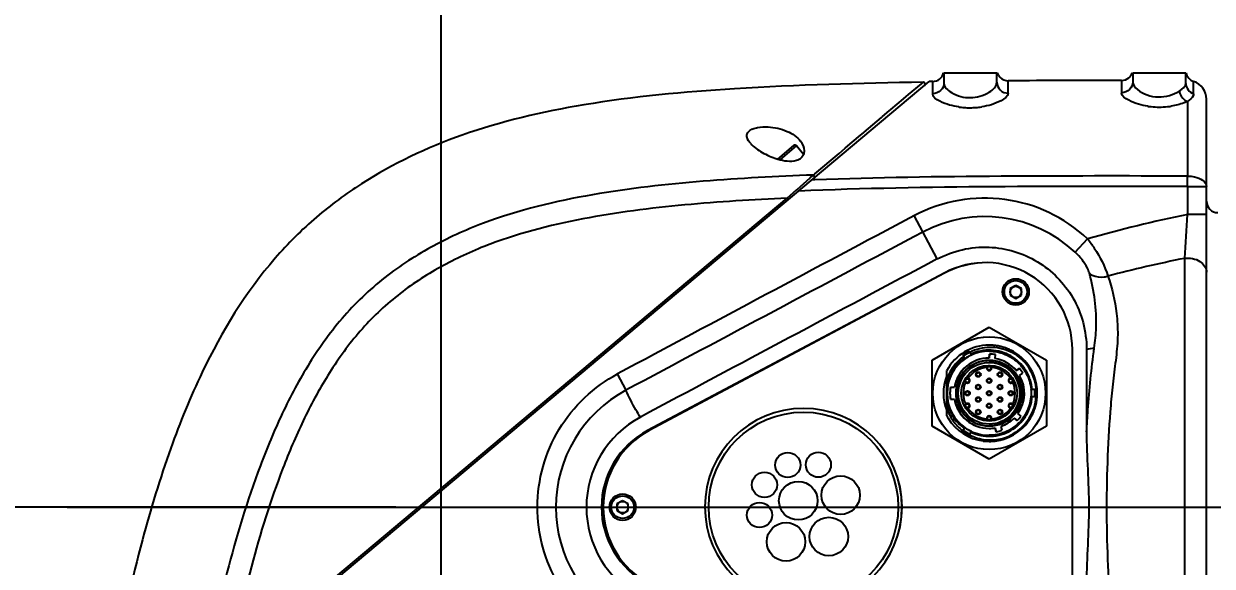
# Model space of a CAD drawing. Header units: millimetres. Extents: x 7426 to 8737, y 124 to 421.
# Drawn here: x 8496.61 to 8507.09, y 370.99 to 375.78 of the extents above; entities that cross this region are included whole.
import ezdxf

# ---------------------------------------------------------------- set-up
doc = ezdxf.new("R2010")
doc.units = ezdxf.units.MM
doc.linetypes.add('CENTER', pattern=[0.6, 0.375, -0.075, 0.075, -0.075])
for name, color, linetype in [('中心线', 7, 'Continuous'), ('外形图', 7, 'Continuous'), ('尺寸标注', 7, 'Continuous')]:
    doc.layers.add(name, color=color, linetype=linetype)
doc.styles.add('微软雅黑', font='msyh.ttc')
doc.dimstyles.new('尺寸标注_1_30比例', dxfattribs={"dimtxt": 2.1, "dimasz": 1.7, "dimexe": 0.5, "dimexo": 0.4, "dimgap": 0.5, "dimtad": 1, "dimdec": 1, "dimlfac": 30, "dimdsep": 46, "dimtxsty": '微软雅黑', "dimcen": 0.09, "dimadec": 0, "dimazin": 0, "dimtp": 0.01, "dimtm": 0.01, "dimtfac": 1, "dimtdec": 1, "dimtofl": 0, "dimtmove": 0, "dimatfit": 3, "dimfxl": 1, "dimtolj": 1, "dimarcsym": 0})

# ---------------------------------------------------------------- blocks, each defined once
blk = doc.blocks.new('*D1301')
at = {"layer": 'Defpoints', "color": 0}
for p in [(8435.756, 371.512), (8500.291, 371.512), (8500.291, 366.846)]:
    blk.add_point(p, dxfattribs=at)
at = {"layer": '尺寸标注', "color": 0, "linetype": 'Continuous', "lineweight": -2}
for p, q in [((8499.891, 371.512), (8435.256, 371.512)), ((8435.756, 368.546), (8435.756, 369.812)), ((8499.891, 366.846), (8435.256, 366.846))]:
    blk.add_line(p, q, dxfattribs=at)
at = {"layer": '尺寸标注', "color": 0}
for points in [[(8436.039, 369.812), (8435.473, 369.812), (8435.756, 371.512)], [(8435.473, 368.546), (8436.039, 368.546), (8435.756, 366.846)]]:
    blk.add_solid(points, dxfattribs=at)
at = {"layer": '尺寸标注', "color": 0, "insert": (8433.075, 369.389), "char_height": 2.1, "attachment_point": 2, "rotation": 90, "style": '微软雅黑'}
blk.add_mtext('\\A1;\\A1;140', dxfattribs=at)
blk = doc.blocks.new('*D1307')
at = {"layer": 'Defpoints', "color": 0}
for p in [(8500.291, 392.612), (8561.041, 322.179), (8566.994, 322.179)]:
    blk.add_point(p, dxfattribs=at)
at = {"layer": '尺寸标注', "color": 0, "lineweight": -2}
for p, q in [((8500.691, 392.612), (8567.494, 392.612)), ((8566.994, 390.912), (8566.994, 323.879)), ((8561.441, 322.179), (8567.494, 322.179))]:
    blk.add_line(p, q, dxfattribs=at)
at = {"layer": '尺寸标注', "color": 0}
for points in [[(8567.278, 390.912), (8566.711, 390.912), (8566.994, 392.612)], [(8566.711, 323.879), (8567.278, 323.879), (8566.994, 322.179)]]:
    blk.add_solid(points, dxfattribs=at)
at = {"layer": '尺寸标注', "color": 0, "insert": (8565.404, 357.396), "char_height": 2.1, "attachment_point": 5, "rotation": 90, "style": '微软雅黑'}
blk.add_mtext('\\A1;\\A1;2113', dxfattribs=at)
blk = doc.blocks.new('*D1310')
at = {"layer": 'Defpoints', "color": 0}
for p in [(8525.624, 379.686), (8525.624, 374.991), (8500.291, 366.846)]:
    blk.add_point(p, dxfattribs=at)
at = {"layer": '尺寸标注', "color": 0, "lineweight": -2}
for p, q in [((8500.291, 367.246), (8500.291, 380.186)), ((8525.624, 375.391), (8525.624, 380.186)), ((8501.991, 379.686), (8523.924, 379.686))]:
    blk.add_line(p, q, dxfattribs=at)
at = {"layer": '尺寸标注', "color": 0}
for points in [[(8501.991, 379.97), (8501.991, 379.403), (8500.291, 379.686)], [(8523.924, 379.403), (8523.924, 379.97), (8525.624, 379.686)]]:
    blk.add_solid(points, dxfattribs=at)
at = {"layer": '尺寸标注', "color": 0, "insert": (8512.958, 381.271), "char_height": 2.1, "attachment_point": 5, "style": '微软雅黑'}
blk.add_mtext('\\A1;\\A1;760', dxfattribs=at)

msp = doc.modelspace()

# ---------------------------------------------------------------- linework, layer by layer
at = {"layer": '中心线', "linetype": 'CENTER', "ltscale": 50}
msp.add_line((8496.9908, 371.5139), (8529.691, 371.5139), dxfattribs=at)
at = {"layer": '外形图', "color": 0, "linetype": 'Continuous'}
for p, q in [((8497.2102, 369.0724), (8504.5951, 375.269)), ((8504.5261, 375.2497), (8504.5412, 375.2624)), ((8504.6257, 375.2694), (8504.5951, 375.269)), ((8504.6256, 375.1604), (8504.6257, 375.2694)), ((8504.7243, 375.3456), (8504.7243, 375.256)), ((8504.7243, 375.3456), (8505.1956, 375.3456)), ((8505.191, 375.2623), (8505.191, 375.3456)), ((8505.2916, 375.1666), (8505.2916, 375.2756)), ((8506.2911, 375.2787), (8506.2911, 375.1697)), ((8506.391, 375.3456), (8506.391, 375.2653)), ((8506.391, 375.3456), (8506.8577, 375.3456)), ((8506.8577, 375.2516), (8506.8577, 375.3456)), ((8506.9264, 375.1608), (8506.9264, 375.2705)), ((8504.4121, 375.1534), (8504.5261, 375.2497)), ((8504.2576, 375.0227), (8504.3667, 375.115)), ((8504.3667, 375.115), (8504.3914, 375.1359)), ((8504.3914, 375.1359), (8504.4121, 375.1534)), ((8506.8743, 375.0934), (8506.8743, 374.4351)), ((8507.041, 368.5292), (8507.041, 375.1122)), ((8504.0208, 374.8222), (8504.1739, 374.9519)), ((8504.1739, 374.9519), (8504.1823, 374.959)), ((8504.1823, 374.959), (8504.184, 374.9604)), ((8504.184, 374.9604), (8504.2415, 375.0091)), ((8504.2415, 375.0091), (8504.2576, 375.0227)), ((8503.8782, 374.7014), (8503.9708, 374.7798)), ((8503.9708, 374.7798), (8504.0048, 374.8087)), ((8504.0048, 374.8087), (8504.0148, 374.8171)), ((8504.0148, 374.8171), (8504.0208, 374.8222)), ((8503.2597, 374.5848), (8503.401, 374.7034)), ((8503.2792, 374.5793), (8503.4245, 374.7013)), ((8503.4873, 374.6265), (8503.4245, 374.7013)), ((8503.5873, 374.4552), (8503.7995, 374.6348)), ((8503.7995, 374.6348), (8503.8523, 374.6795)), ((8503.8523, 374.6795), (8503.8782, 374.7014)), ((8503.5446, 374.418), (8503.5687, 374.4393)), ((8503.5687, 374.4393), (8503.5735, 374.4435)), ((8503.5734, 374.4435), (8503.5873, 374.4552)), ((8506.8743, 374.3423), (8506.8743, 374.4351)), ((8503.4308, 374.3176), (8503.5446, 374.418)), ((8503.585, 374.4011), (8503.5597, 374.4002)), ((8506.8743, 374.3423), (8506.8743, 374.0952)), ((8506.8743, 374.3423), (8507.041, 374.3423)), ((8498.4092, 370.1002), (8503.343, 374.2402)), ((8503.343, 374.2402), (8503.4281, 374.3152)), ((8503.343, 374.2402), (8503.3537, 374.2274)), ((8503.4281, 374.3152), (8503.4308, 374.3176)), ((8504.6662, 373.7034), (8504.4633, 374.0853)), ((8507.041, 374.0952), (8506.8743, 374.0952)), ((8505.8818, 373.7629), (8505.992, 373.8805)), ((8506.8486, 369.3158), (8506.8486, 373.7087)), ((8504.7313, 373.5811), (8502.1114, 372.1893)), ((8504.7302, 373.5776), (8502.126, 372.1887)), ((8505.3577, 373.47), (8505.3077, 373.4411)), ((8505.3077, 373.4411), (8505.3077, 373.3834)), ((8505.3077, 373.3834), (8505.3577, 373.3545)), ((8505.4077, 373.4411), (8505.3577, 373.47)), ((8505.3577, 373.3545), (8505.4077, 373.3834)), ((8505.4077, 373.3834), (8505.4077, 373.4411)), ((8504.6195, 372.8094), (8505.1239, 373.1006)), ((8505.1239, 373.1006), (8505.6284, 372.8094)), ((8504.8945, 372.8484), (8504.9232, 372.8649)), ((8504.8983, 372.8604), (8504.8979, 372.8601)), ((8504.9401, 372.8845), (8504.8983, 372.8604)), ((8504.9232, 372.8649), (8504.9519, 372.8815)), ((8504.9396, 372.8842), (8504.9401, 372.8845)), ((8504.9519, 372.8815), (8504.9663, 372.8565)), ((8504.9593, 372.8524), (8504.9663, 372.8565)), ((8504.9603, 372.853), (8504.9607, 372.8522)), ((8505.1267, 372.8638), (8505.1236, 372.829)), ((8505.1243, 372.9428), (8505.1238, 372.9428)), ((8505.1239, 372.829), (8505.127, 372.8638)), ((8505.1769, 372.8243), (8505.18, 372.8591)), ((8505.8577, 370.1204), (8505.8577, 372.904)), ((8505.9826, 372.9085), (8505.9826, 372.1778)), ((8504.6195, 372.2269), (8504.6195, 372.8094)), ((8504.8945, 372.8484), (8504.909, 372.8234)), ((8504.909, 372.8234), (8504.9376, 372.8399)), ((8504.915, 372.8269), (8504.9155, 372.826)), ((8505.1239, 372.829), (8505.1233, 372.829)), ((8505.1238, 372.7557), (8505.1234, 372.7557)), ((8505.6285, 372.8094), (8505.6284, 372.8094)), ((8505.6284, 372.8094), (8505.6284, 372.2269)), ((8501.9226, 372.5457), (8501.8461, 372.6887)), ((8504.7486, 372.6676), (8504.7484, 372.6672)), ((8504.7493, 372.6691), (8504.7493, 372.7183)), ((8504.7493, 372.6665), (8504.7493, 372.6691)), ((8504.7493, 372.6371), (8504.7493, 372.6665)), ((8504.9327, 372.6453), (8504.9323, 372.6453)), ((8504.9326, 372.6498), (8504.9363, 372.6495)), ((8505.0278, 372.7005), (8505.0275, 372.7005)), ((8505.0275, 372.6671), (8505.0278, 372.6671)), ((8505.1234, 372.7223), (8505.1238, 372.7223)), ((8505.1238, 372.6453), (8505.1234, 372.6453)), ((8505.2197, 372.7005), (8505.2194, 372.7005)), ((8505.2194, 372.6671), (8505.2197, 372.6671)), ((8505.3148, 372.6498), (8505.3111, 372.6495)), ((8505.3148, 372.6453), (8505.3145, 372.6453)), ((8505.3902, 372.7377), (8505.3616, 372.7177)), ((8505.3619, 372.7177), (8505.3616, 372.7177)), ((8505.3619, 372.7177), (8505.3903, 372.7376)), ((8505.3923, 372.6739), (8505.4209, 372.6939)), ((8504.7493, 372.6371), (8504.7494, 372.6375)), ((8504.7493, 372.5827), (8504.7493, 372.6371)), ((8504.7493, 372.5182), (8504.7493, 372.5827)), ((8504.7494, 372.6375), (8504.7495, 372.6379)), ((8504.7818, 372.5717), (8504.8174, 372.5717)), ((8504.9323, 372.6119), (8504.9327, 372.6119)), ((8505.0278, 372.5901), (8505.0275, 372.5901)), ((8505.0275, 372.5567), (8505.0278, 372.5567)), ((8505.1234, 372.6119), (8505.1238, 372.6119)), ((8505.2197, 372.5901), (8505.2194, 372.5901)), ((8505.2194, 372.5567), (8505.2197, 372.5567)), ((8505.3145, 372.6119), (8505.3148, 372.6119)), ((8505.4949, 372.5443), (8505.494, 372.5443)), ((8505.5238, 372.5513), (8505.4949, 372.5513)), ((8505.4949, 372.5513), (8505.4949, 372.5445)), ((8505.4949, 372.5445), (8505.4949, 372.5433)), ((8505.4949, 372.5433), (8505.4949, 372.5192)), ((8505.5238, 372.5513), (8505.5237, 372.5184)), ((8505.5323, 372.5182), (8505.5323, 372.5428)), ((8504.7493, 372.5142), (8504.7493, 372.5182)), ((8504.7493, 372.4536), (8504.7493, 372.5142)), ((8504.7493, 372.3887), (8504.7493, 372.4536)), ((8504.7818, 372.4647), (8504.8174, 372.4647)), ((8504.8512, 372.5352), (8504.8364, 372.5352)), ((8504.8364, 372.5012), (8504.8512, 372.5012)), ((8504.8512, 372.5182), (8504.8512, 372.5352)), ((8504.8512, 372.5012), (8504.8512, 372.5182)), ((8504.9327, 372.5349), (8504.9323, 372.5349)), ((8504.9323, 372.5015), (8504.9327, 372.5015)), ((8505.0278, 372.4797), (8505.0275, 372.4797)), ((8505.0275, 372.4463), (8505.0278, 372.4463)), ((8505.1238, 372.5349), (8505.1234, 372.5349)), ((8505.1234, 372.5015), (8505.1238, 372.5015)), ((8505.2197, 372.4797), (8505.2194, 372.4797)), ((8505.2194, 372.4463), (8505.2197, 372.4463)), ((8505.3148, 372.5349), (8505.3145, 372.5349)), ((8505.3145, 372.5015), (8505.3148, 372.5015)), ((8505.4949, 372.4921), (8505.494, 372.4921)), ((8505.4949, 372.5171), (8505.4949, 372.4932)), ((8505.4949, 372.4932), (8505.4949, 372.4919)), ((8505.4949, 372.4919), (8505.4949, 372.4851)), ((8505.5238, 372.4851), (8505.4949, 372.4851)), ((8505.5237, 372.5184), (8505.5237, 372.5182)), ((8505.5237, 372.5182), (8505.5238, 372.4851)), ((8505.5322, 372.5182), (8505.5322, 372.5184)), ((8505.5322, 372.5182), (8505.5323, 372.4935)), ((8504.7493, 372.37), (8504.7493, 372.3887)), ((8504.7493, 372.3673), (8504.7493, 372.37)), ((8504.7493, 372.3352), (8504.7493, 372.3673)), ((8504.7493, 372.3181), (8504.7493, 372.3352)), ((8504.9327, 372.4245), (8504.9323, 372.4245)), ((8504.9323, 372.3911), (8504.9327, 372.3911)), ((8504.9326, 372.3866), (8504.9363, 372.3869)), ((8505.0278, 372.3693), (8505.0275, 372.3693)), ((8505.0275, 372.3359), (8505.0278, 372.3359)), ((8505.1238, 372.4245), (8505.1234, 372.4245)), ((8505.1234, 372.3911), (8505.1238, 372.3911)), ((8505.2197, 372.3693), (8505.2194, 372.3693)), ((8505.2194, 372.3359), (8505.2197, 372.3359)), ((8505.3148, 372.3866), (8505.3111, 372.3869)), ((8505.3148, 372.4245), (8505.3145, 372.4245)), ((8505.3145, 372.3911), (8505.3148, 372.3911)), ((8505.4044, 372.3172), (8505.3777, 372.3396)), ((8505.1239, 371.9357), (8504.6195, 372.2269)), ((8504.9453, 372.2636), (8504.9456, 372.2634)), ((8505.1238, 372.3141), (8505.1234, 372.3141)), ((8505.1234, 372.2807), (8505.1238, 372.2807)), ((8505.6284, 372.2269), (8505.1239, 371.9357)), ((8505.2383, 372.1923), (8505.2293, 372.226)), ((8505.3433, 372.2986), (8505.37, 372.2762)), ((8505.3436, 372.2986), (8505.3433, 372.2986)), ((8505.3702, 372.2764), (8505.3436, 372.2986)), ((8505.6285, 372.2269), (8505.6284, 372.2269)), ((8504.8931, 372.1859), (8504.8936, 372.1856)), ((8504.8945, 372.188), (8504.909, 372.213)), ((8504.9232, 372.1714), (8504.8945, 372.188)), ((8504.8976, 372.1764), (8504.9403, 372.1518)), ((8504.916, 372.2089), (8504.909, 372.213)), ((8504.915, 372.2095), (8504.9155, 372.2103)), ((8504.9519, 372.1549), (8504.9232, 372.1714)), ((8504.9663, 372.1799), (8504.9376, 372.1964)), ((8504.9519, 372.1549), (8504.9663, 372.1799)), ((8504.9603, 372.1834), (8504.9607, 372.1842)), ((8505.1776, 372.2122), (8505.1866, 372.1784)), ((8505.1779, 372.2122), (8505.1776, 372.2122)), ((8505.1863, 372.1809), (8505.1779, 372.2122)), ((8505.1866, 372.18), (8505.1863, 372.1809)), ((8505.187, 372.1784), (8505.1866, 372.18)), ((8505.245, 372.1112), (8505.2425, 372.1194)), ((8505.0708, 372.0927), (8505.0708, 372.0969)), ((8505.177, 372.0927), (8505.0708, 372.0927)), ((8505.177, 372.0969), (8505.177, 372.0927)), ((8501.891, 371.57), (8501.841, 371.5411)), ((8501.841, 371.5411), (8501.841, 371.4834)), ((8501.941, 371.5411), (8501.891, 371.57)), ((8501.941, 371.4834), (8501.941, 371.5411)), ((8501.841, 371.4834), (8501.891, 371.4545)), ((8501.891, 371.4545), (8501.941, 371.4834))]:
    msp.add_line(p, q, dxfattribs=at)
for centre, radius in [((8505.3577, 373.4122), 0.1167), ((8505.3577, 373.4122), 0.1), ((8505.3577, 373.4122), 0.05), ((8505.1239, 372.5182), 0.4976), ((8505.1237, 372.5182), 0.2921), ((8505.1237, 372.5182), 0.2722), ((8505.1237, 372.5182), 0.2458), ((8505.1234, 372.739), 0.0167), ((8504.9323, 372.6286), 0.0167), ((8505.0277, 372.6838), 0.0212), ((8505.0275, 372.6838), 0.0167), ((8505.1237, 372.6286), 0.0212), ((8505.1234, 372.6286), 0.0167), ((8505.2196, 372.6838), 0.0212), ((8505.2194, 372.6838), 0.0167), ((8505.3145, 372.6286), 0.0167), ((8504.9326, 372.5182), 0.0212), ((8505.0277, 372.5734), 0.0212), ((8505.0275, 372.5734), 0.0167), ((8505.1237, 372.5182), 0.0212), ((8505.2196, 372.5734), 0.0212), ((8505.2194, 372.5734), 0.0167), ((8505.3148, 372.5182), 0.0212), ((8504.9323, 372.5182), 0.0167), ((8505.0277, 372.463), 0.0212), ((8505.0275, 372.463), 0.0167), ((8505.1234, 372.5182), 0.0167), ((8505.2196, 372.463), 0.0212), ((8505.2194, 372.463), 0.0167), ((8505.3145, 372.5182), 0.0167), ((8503.4855, 371.5152), 0.8358), ((8504.9323, 372.4078), 0.0167), ((8505.0277, 372.3526), 0.0212), ((8505.0275, 372.3526), 0.0167), ((8505.1237, 372.4078), 0.0212), ((8505.1234, 372.4078), 0.0167), ((8505.2196, 372.3526), 0.0212), ((8505.2194, 372.3526), 0.0167), ((8505.3145, 372.4078), 0.0167), ((8505.1234, 372.2974), 0.0167), ((8503.3473, 371.8847), 0.1108), ((8503.6172, 371.8871), 0.1108), ((8503.1421, 371.7095), 0.1108), ((8503.4398, 371.5695), 0.17), ((8503.8139, 371.6187), 0.17), ((8501.891, 371.5122), 0.1167), ((8501.891, 371.5122), 0.1), ((8501.891, 371.5122), 0.05), ((8503.0976, 371.4433), 0.1108), ((8503.7091, 371.2533), 0.17), ((8503.3318, 371.207), 0.17)]:
    msp.add_circle(centre, radius, dxfattribs=at)
at = {"layer": '外形图', "color": 0}
msp.add_arc((8500.291, 338.8456), 53.7667, 295, 170, dxfattribs=at)
at = {"layer": '外形图', "color": 0, "linetype": 'Continuous'}
for centre, radius, start, end in [((8504.5415, 375.2458), 0.0167, 310.00151, 90.85102), ((8506.4407, 160.3771), 214.9016, 90.039895, 90.306365), ((8506.292, 375.3776), 0.0985, 310.10623, 322.70639), ((8506.8741, 375.1121), 0.1669, 0.05115, 71.73452), ((8504.9477, 375.6942), 0.6563, 262.02834, 262.75282), ((8504.9513, 375.7255), 0.6877, 262.77878, 267.01242), ((8504.952, 375.7335), 0.6957, 266.99323, 270.47503), ((8504.952, 375.7362), 0.6985, 270.46823, 274.51557), ((8504.9533, 375.723), 0.6852, 274.49397, 278.82534), ((8506.6203, 375.7037), 0.6601, 261.65346, 262.38346), ((8506.6212, 375.7104), 0.6668, 262.38537, 264.04804), ((8506.6243, 375.7393), 0.6958, 264.04003, 269.99637), ((8506.6242, 375.7284), 0.6849, 270.00552, 271.38285), ((8506.6243, 375.7347), 0.6912, 271.36441, 277.62699), ((8506.6285, 375.7013), 0.6576, 277.64914, 278.35372), ((8506.6291, 375.6968), 0.653, 278.35417, 278.7005), ((8503.4118, 374.6906), 0.0167, 40, 130), ((8503.411, 375.1111), 0.5482, 253.0642, 253.94725), ((8503.4168, 374.6559), 0.0769, 333.87291, 334.9278), ((8503.4168, 374.6558), 0.0768, 334.92902, 337.50844), ((8505.0846, 372.9142), 1.3256, 46.79929, 117.91772), ((8507.141, 374.2122), 0.1, 180, 270), ((8992.3706, -543.4258), 1039.1728, 118.0027872, 118.1663851), ((8505.086, 372.9113), 1.1656, 46.93433, 117.93845), ((8509.1413, 362.8584), 11.4632, 101.40596, 105.94595), ((8436.314, 378.6037), 70.7042, 356.030126, 356.344049), ((9156.5926, -852.399), 1388.9141, 117.9998584, 118.1223323), ((9086.5327, -720.7831), 1239.5441, 117.9966401, 118.1338363), ((8509.1957, 361.9767), 11.9644, 101.31333, 104.64416), ((8505.091, 372.9011), 0.7667, 95.22139, 118.07249), ((8505.091, 372.904), 0.7667, 0, 117.97947), ((8506.1058, 373.7692), 0.2263, 278.2807, 286.7293), ((8505.1238, 372.5182), 0.4246, 89.9999, 151.883), ((8504.9019, 372.8526), 0.00849, 119.99997, 209.99997), ((8504.9445, 372.8772), 0.00849, 29.99997, 119.99997), ((8505.1365, 372.5214), 0.4012, 91.19769, 117.10949), ((8505.123, 372.5186), 0.371, 115.94649, 116.73296), ((8505.1233, 372.5182), 0.3715, 90.00078, 115.9472), ((8505.1238, 372.5178), 0.4249, 84.39926, 89.93189), ((8505.1232, 372.5177), 0.3461, 80.56776, 89.43223), ((8505.1238, 372.518), 0.4247, 80.38894, 84.39499), ((8505.1238, 372.518), 0.4248, 75.94772, 80.38942), ((8505.1237, 372.5179), 0.4248, 71.29947, 75.94388), ((8505.1238, 372.5181), 0.4247, 67.50579, 71.29989), ((8505.1237, 372.5179), 0.4249, 62.34047, 67.502), ((8505.1238, 372.5182), 0.4246, 59.06433, 62.34063), ((8505.1236, 372.5179), 0.425, 53.48985, 59.06052), ((8505.1239, 372.5182), 0.4245, 50.62212, 53.48969), ((8505.1237, 372.5182), 0.3929, 139.49967, 162.26442), ((8505.1233, 372.5182), 0.3715, 124.02161, 235.97811), ((8505.1233, 372.5182), 0.3108, 90.0004, 170.08791), ((8505.1236, 372.5182), 0.3108, 124.93413, 170.08766), ((8505.1331, 372.5272), 0.3944, 126.72387, 141.38543), ((8505.1237, 372.5182), 0.2879, 269.99999, 178.52534), ((8505.1235, 372.5178), 0.372, 117.03883, 124.01773), ((8505.1237, 372.5182), 0.2289, 95.00903, 144.98496), ((8505.1229, 372.5188), 0.3708, 116.73303, 117.03449), ((8505.1237, 372.739), 0.0212, 89.9806, 160.28476), ((8505.1237, 372.7389), 0.0213, 19.87815, 89.9817), ((8505.1238, 372.5182), 0.2722, 270, 90), ((8505.1238, 372.739), 0.0167, 270.00107, 89.99893), ((8505.1237, 372.5182), 0.2289, 35.01561, 84.9917), ((8505.1235, 372.7389), 0.0214, 0.07343, 19.73431), ((8505.1233, 372.5182), 0.3108, 39.93799, 80.06196), ((8505.1238, 372.5182), 0.4161, 286.5852, 37.41483), ((8505.1235, 372.5178), 0.4251, 43.81536, 50.61737), ((8505.1241, 372.5184), 0.4242, 42.16809, 43.81349), ((8505.1238, 372.5182), 0.4246, 0.00223, 42.1675), ((8505.127, 372.5125), 0.417, 22.43911, 38.30488), ((8505.1239, 372.5182), 0.404, 158.34986, 201.97137), ((8505.1242, 372.5181), 0.4043, 157.96298, 158.29449), ((8504.9326, 372.6286), 0.0212, 180.04117, 80.14768), ((8504.9327, 372.6286), 0.0167, 270.00107, 89.99893), ((8505.0278, 372.6838), 0.0167, 270.00107, 89.99893), ((8505.1237, 372.739), 0.0212, 180.00361, 359.99602), ((8505.1238, 372.6286), 0.0167, 270.00107, 89.99893), ((8505.2197, 372.6838), 0.0167, 270.00107, 89.99893), ((8505.3147, 372.6285), 0.0212, 99.86502, 0.05511), ((8505.3148, 372.6286), 0.0167, 324.00174, 89.99801), ((8505.1233, 372.5182), 0.3108, 324.93752, 30.06255), ((8505.1228, 372.5179), 0.3461, 30.56774, 39.4322), ((8505.1254, 372.5119), 0.4187, 15.69208, 22.43852), ((8502.4729, 371.5122), 1.171, 118.1743, 241.8257), ((8505.1233, 372.5182), 0.3456, 171.09517, 188.90483), ((8505.1242, 372.5181), 0.3461, 171.10204, 179.99329), ((8505.1237, 372.5182), 0.2288, 154.97659, 205.02341), ((8505.0278, 372.5734), 0.0167, 270.00107, 89.99893), ((8505.2197, 372.5734), 0.0167, 270.00107, 89.99893), ((8505.3148, 372.6286), 0.0167, 269.99944, 321.49506), ((8505.3149, 372.6285), 0.0166, 321.47463, 323.99493), ((8505.1237, 372.5182), 0.2288, 334.97659, 25.02341), ((8505.123, 372.5181), 0.3722, 4.10043, 5.09877), ((8505.1253, 372.5118), 0.4189, 15.25934, 15.6918), ((8505.1242, 372.5182), 0.3461, 180.00671, 188.89796), ((8505.1233, 372.5182), 0.3108, 189.91209, 269.99957), ((8505.1236, 372.5182), 0.3108, 189.91238, 234.98654), ((8505.1229, 372.5182), 0.2871, 178.52072, 179.99955), ((8505.1241, 372.5182), 0.2882, 180.00558, 189.48877), ((8505.1237, 372.5182), 0.2879, 189.49437, 265.30978), ((8504.9327, 372.5182), 0.0167, 270.00107, 89.99893), ((8505.0278, 372.463), 0.0167, 270.00107, 89.99893), ((8505.1238, 372.5182), 0.0167, 270.00107, 89.99893), ((8505.2197, 372.463), 0.0167, 270.00107, 89.99893), ((8505.3148, 372.5182), 0.0167, 270.00107, 89.99893), ((8505.123, 372.5182), 0.3723, 354.89885, 355.89954), ((8505.1238, 372.5182), 0.4246, 331.0618, 359.26711), ((8505.125, 372.5182), 0.4234, 359.26467, 0.00141), ((8503.4855, 371.5152), 0.8692, 90.00003, 89.97699), ((8503.4859, 371.5152), 0.8692, 270.00001, 90), ((8504.9326, 372.4078), 0.0212, 279.86505, 179.95935), ((8504.9327, 372.4078), 0.0167, 270.00107, 89.99893), ((8505.1237, 372.5182), 0.2289, 215.01561, 264.99171), ((8505.0278, 372.3526), 0.0167, 270.00107, 89.99893), ((8505.1238, 372.4078), 0.0167, 270.00107, 89.99893), ((8505.1237, 372.5182), 0.2289, 275.00903, 324.98496), ((8505.2197, 372.3526), 0.0167, 270.00107, 89.99893), ((8505.3147, 372.4078), 0.0212, 359.94531, 260.14769), ((8505.3148, 372.4078), 0.0167, 38.50494, 90.00056), ((8505.3148, 372.4078), 0.0167, 270.00199, 35.99826), ((8505.3149, 372.4078), 0.0166, 36.00507, 38.52537), ((8502.4724, 371.5122), 0.9013, 118.15419, 241.8458), ((8505.1236, 372.5181), 0.4243, 208.11579, 211.33463), ((8505.1238, 372.5182), 0.4246, 211.33052, 262.84027), ((8505.1237, 372.5183), 0.288, 265.31198, 270.00051), ((8505.1237, 372.2974), 0.0212, 0.00362, 179.99602), ((8505.1238, 372.2974), 0.0214, 180.07343, 199.73431), ((8505.1237, 372.2973), 0.0212, 199.73684, 270.01928), ((8505.1237, 372.2974), 0.0213, 270.01809, 340.1435), ((8505.1238, 372.2974), 0.0167, 270.00107, 89.99893), ((8505.1233, 372.5182), 0.3108, 289.93691, 315.06315), ((8505.1238, 372.5182), 0.4246, 286.58535, 322.58448), ((8505.1229, 372.5185), 0.3461, 315.5678, 324.43226), ((8505.124, 372.518), 0.4243, 319.73153, 322.58483), ((8505.1236, 372.5184), 0.4249, 322.58172, 324.09435), ((8505.1205, 372.5125), 0.4237, 323.46399, 324.76696), ((8505.1197, 372.513), 0.4247, 324.76796, 331.32658), ((8505.1236, 372.5183), 0.4248, 324.09784, 330.5271), ((8505.1214, 372.5121), 0.4228, 331.3307, 331.92667), ((8505.1236, 372.5183), 0.4249, 330.52878, 331.0616), ((8502.4711, 371.5122), 0.7667, 117.97947, 242.02053), ((8502.4868, 371.5122), 0.7667, 118.07249, 241.92751), ((8504.9019, 372.1837), 0.00849, 150.00003, 240.00003), ((8505.1235, 372.5186), 0.372, 235.98167, 242.78116), ((8504.9445, 372.1591), 0.00849, 240.00003, 330.00003), ((8505.1352, 372.5121), 0.4062, 242.63519, 242.85768), ((8505.1229, 372.5175), 0.3708, 242.78527, 243.08941), ((8505.1231, 372.5178), 0.3711, 243.08951, 244.05443), ((8505.1233, 372.5182), 0.3715, 244.0535, 269.99928), ((8505.1233, 372.5184), 0.311, 270.00352, 280.05939), ((8505.1231, 372.5187), 0.3461, 280.56778, 289.43225), ((8505.1238, 372.5187), 0.4251, 262.84408, 269.99474), ((8505.1238, 372.5184), 0.4249, 270.00177, 275.63189), ((8505.1238, 372.5179), 0.4243, 275.63425, 279.66899), ((8505.1236, 372.5189), 0.4254, 279.67022, 284.33977), ((8505.124, 372.5176), 0.424, 284.34016, 286.58444)]:
    msp.add_arc(centre, radius, start, end, dxfattribs=at)
for points, knots in [([(8504.5412, 375.2624), (8503.9865, 375.2542), (8502.9858, 375.2284), (8501.6208, 375.1023), (8500.5012, 374.8449), (8499.7145, 374.473), (8499.1775, 374.0776), (8498.6561, 373.5576), (8498.2272, 372.8541), (8497.8805, 371.9991), (8497.5223, 370.8158), (8497.3436, 369.8372), (8497.2396, 369.1351)], [0, 0, 0, 0, 0.1513376, 0.2729745, 0.3734117, 0.4631753, 0.5079206, 0.5548051, 0.663233, 0.7294486, 0.8063919, 1, 1, 1, 1]), ([(8504.7243, 375.256), (8504.7243, 375.2203), (8504.8097, 375.1467), (8504.9583, 375.1135), (8505.1061, 375.1513), (8505.191, 375.2261), (8505.191, 375.2623)], [0, 0, 0, 0, 0.1904931, 0.497606, 0.8070401, 1, 1, 1, 1]), ([(8505.191, 375.2623), (8505.191, 375.2376), (8505.2136, 375.1857), (8505.2661, 375.1665), (8505.2916, 375.1666)], [0, 0, 0, 0, 0.4921664, 1, 1, 1, 1]), ([(8506.391, 375.2653), (8506.391, 375.2408), (8506.3686, 375.1891), (8506.3164, 375.1697), (8506.2911, 375.1697)], [0, 0, 0, 0, 0.492191, 1, 1, 1, 1]), ([(8506.391, 375.2653), (8506.391, 375.2398), (8506.498, 375.1119), (8506.6982, 375.1152), (8506.7993, 375.1853)], [0, 0, 0, 0, 0.1719444, 1, 1, 1, 1]), ([(8504.7243, 375.256), (8504.7243, 375.2317), (8504.7023, 375.1804), (8504.6508, 375.1607), (8504.6256, 375.1604)], [0, 0, 0, 0, 0.4922341, 1, 1, 1, 1]), ([(8504.8567, 375.0443), (8504.7986, 375.0524), (8504.7207, 375.0718), (8504.6256, 375.1302), (8504.6256, 375.1604)], [0, 0, 0, 0, 0.6601566, 1, 1, 1, 1]), ([(8505.2916, 375.1666), (8505.2916, 375.1359), (8505.1957, 375.0763), (8505.1171, 375.055), (8505.0585, 375.0459)], [0, 0, 0, 0, 0.3412935, 1, 1, 1, 1]), ([(8506.5245, 375.0507), (8506.4658, 375.0593), (8506.3872, 375.0798), (8506.2911, 375.139), (8506.2911, 375.1697)], [0, 0, 0, 0, 0.6594336, 1, 1, 1, 1]), ([(8506.7993, 375.1853), (8506.8076, 375.1911), (8506.8317, 375.2067), (8506.8577, 375.2319), (8506.8577, 375.2516)], [0, 0, 0, 0, 0.3389735, 1, 1, 1, 1]), ([(8506.7993, 375.1853), (8506.8059, 375.1546), (8506.8294, 375.1153), (8506.8657, 375.0962), (8506.8743, 375.0934)], [0, 0, 0, 0, 0.7759843, 1, 1, 1, 1]), ([(8506.9264, 375.1608), (8506.9264, 375.1549), (8506.9201, 375.1255), (8506.8931, 375.1073), (8506.8743, 375.0934)], [0, 0, 0, 0, 0.1999212, 1, 1, 1, 1]), ([(8506.8743, 375.0934), (8506.8641, 375.0887), (8506.817, 375.0694), (8506.7671, 375.0573), (8506.7279, 375.0513)], [0, 0, 0, 0, 0.2203323, 1, 1, 1, 1]), ([(8503.0202, 374.7211), (8503.006, 374.7369), (8502.9864, 374.7633), (8502.9854, 374.8066), (8503.0056, 374.8351), (8503.0399, 374.8534), (8503.0968, 374.8684), (8503.201, 374.8717), (8503.3371, 374.842), (8503.4307, 374.7811), (8503.461, 374.7424)], [0, 0, 0, 0, 0.1030238, 0.1493007, 0.2000215, 0.2626318, 0.3342342, 0.4838505, 0.7623591, 1, 1, 1, 1]), ([(8503.4878, 374.6264), (8503.4918, 374.6362), (8503.4995, 374.6775), (8503.4797, 374.7185), (8503.461, 374.7424)], [0, 0, 0, 0, 0.2575363, 1, 1, 1, 1]), ([(8503.0202, 374.7211), (8503.0486, 374.6896), (8503.1235, 374.6371), (8503.206, 374.6005), (8503.2514, 374.5867)], [0, 0, 0, 0, 0.4717027, 1, 1, 1, 1]), ([(8503.2595, 374.5843), (8503.3119, 374.5692), (8503.3883, 374.555), (8503.4559, 374.5871), (8503.4685, 374.5988)], [0, 0, 0, 0, 0.7597774, 1, 1, 1, 1]), ([(8503.5735, 374.4435), (8503.2492, 374.4315), (8502.5976, 374.398), (8501.6193, 374.289), (8500.8058, 374.0956), (8500.1897, 373.8156), (8499.755, 373.5306), (8499.3836, 373.1633), (8499.0889, 372.7382), (8498.8563, 372.287), (8498.6072, 371.6705), (8498.3744, 370.8788), (8498.2362, 370.2357), (8498.1755, 369.9138)], [0, 0, 0, 0, 0.1217635, 0.2446641, 0.3691939, 0.4332743, 0.4977178, 0.5632161, 0.627881, 0.6909673, 0.7533327, 0.8771088, 1, 1, 1, 1]), ([(8503.5845, 374.4211), (8503.5855, 374.4218), (8503.587, 374.4316), (8503.5794, 374.4388), (8503.5735, 374.4435)], [0, 0, 0, 0, 0.1366294, 1, 1, 1, 1]), ([(8506.8743, 374.4351), (8506.8949, 374.4351), (8506.9568, 374.4306), (8507.041, 374.3877), (8507.041, 374.3423)], [0, 0, 0, 0, 0.3118882, 1, 1, 1, 1]), ([(8503.343, 374.2402), (8503.041, 374.2265), (8502.4371, 374.1894), (8501.5384, 374.0764), (8500.8023, 373.8865), (8500.2551, 373.6277), (8499.8745, 373.3743), (8499.5474, 373.0528), (8499.2818, 372.6796), (8499.0665, 372.2773), (8498.83, 371.7179), (8498.6048, 370.9912), (8498.4693, 370.3982), (8498.4092, 370.1002)], [0, 0, 0, 0, 0.1247513, 0.2494835, 0.3735086, 0.4361786, 0.4984378, 0.5612738, 0.6242343, 0.6867321, 0.7491691, 0.8745622, 1, 1, 1, 1]), ([(8504.6662, 373.7034), (8504.804, 373.7767), (8505.1173, 373.8484), (8505.5683, 373.7113), (8505.8995, 373.3756), (8505.9826, 373.0648), (8505.9826, 372.9085)], [0, 0, 0, 0, 0.25624, 0.4996253, 0.7432678, 1, 1, 1, 1]), ([(8505.9921, 373.8805), (8506.0126, 373.854), (8506.0848, 373.7523), (8506.1439, 373.6397), (8506.1709, 373.5525)], [0, 0, 0, 0, 0.2685303, 1, 1, 1, 1]), ([(8506.0075, 373.5766), (8506.0032, 373.5919), (8505.9749, 373.6622), (8505.9254, 373.7223), (8505.8819, 373.7628)], [0, 0, 0, 0, 0.2116542, 1, 1, 1, 1]), ([(8506.8486, 373.7087), (8506.8939, 373.7139), (8506.9822, 373.7024), (8507.041, 373.6237), (8507.041, 373.5869)], [0, 0, 0, 0, 0.5540752, 1, 1, 1, 1]), ([(8506.0508, 372.9165), (8506.0594, 372.9767), (8506.0813, 373.1975), (8506.0512, 373.422), (8506.0075, 373.5766)], [0, 0, 0, 0, 0.2747483, 1, 1, 1, 1]), ([(8506.0075, 373.5766), (8506.015, 373.5699), (8506.0535, 373.5445), (8506.1031, 373.5401), (8506.1383, 373.5453)], [0, 0, 0, 0, 0.2203461, 1, 1, 1, 1]), ([(8506.1709, 373.5525), (8506.2074, 373.4458), (8506.2465, 373.273), (8506.2622, 373.0302), (8506.2438, 372.8307), (8506.2148, 372.6239), (8506.1879, 372.3342), (8506.1647, 371.9619), (8506.1561, 371.5085), (8506.1681, 370.9142), (8506.2032, 370.4722), (8506.2433, 370.1848)], [0, 0, 0, 0, 0.099963, 0.1556711, 0.2151602, 0.2770718, 0.3408613, 0.4730523, 0.6077122, 0.7427538, 1, 1, 1, 1]), ([(8505.5023, 372.5514), (8505.501, 372.5665), (8505.4965, 372.5967), (8505.4804, 372.6554), (8505.4473, 372.7245), (8505.389, 372.7954), (8505.3154, 372.8505), (8505.2309, 372.8866), (8505.1403, 372.9015), (8505.0487, 372.8944), (8504.9904, 372.8753), (8504.9629, 372.8625)], [0, 0, 0, 0, 0.0626127, 0.1252077, 0.250178, 0.375149, 0.5001205, 0.625091, 0.750061, 0.8750304, 1, 1, 1, 1]), ([(8505.1233, 372.8897), (8505.1476, 372.8897), (8505.1962, 372.8849), (8505.2664, 372.8636), (8505.331, 372.8291), (8505.3877, 372.7826), (8505.4342, 372.7259), (8505.4687, 372.6613), (8505.49, 372.5911), (8505.4948, 372.5425), (8505.4948, 372.5182)], [0, 0, 0, 0, 0.1249997, 0.2499992, 0.3749988, 0.4999988, 0.6249989, 0.7499986, 0.8749942, 1, 1, 1, 1]), ([(8505.1237, 372.8897), (8505.1467, 372.8897), (8505.1926, 372.8854), (8505.259, 372.8665), (8505.3209, 372.8356), (8505.3759, 372.7939), (8505.4224, 372.7427), (8505.4586, 372.6839), (8505.4834, 372.6194), (8505.4918, 372.574), (8505.4938, 372.5512)], [0, 0, 0, 0, 0.1249978, 0.2499957, 0.3749935, 0.4999913, 0.6249893, 0.7499875, 0.8749822, 1, 1, 1, 1]), ([(8505.4543, 372.771), (8505.4347, 372.795), (8505.39, 372.8387), (8505.3101, 372.8876), (8505.2213, 372.9173), (8505.159, 372.9231), (8505.1281, 372.9225)], [0, 0, 0, 0, 0.2500138, 0.5000085, 0.7500039, 1, 1, 1, 1]), ([(8505.9826, 372.1778), (8505.9861, 372.2416), (8506.0021, 372.4884), (8506.0248, 372.735), (8506.0508, 372.9165)], [0, 0, 0, 0, 0.2585478, 1, 1, 1, 1]), ([(8504.9055, 372.8293), (8504.8851, 372.815), (8504.847, 372.7822), (8504.8007, 372.7229), (8504.7668, 372.6557), (8504.7535, 372.6073), (8504.7493, 372.5827)], [0, 0, 0, 0, 0.2499993, 0.4999968, 0.7499908, 1, 1, 1, 1]), ([(8501.8411, 370.3384), (8501.632, 370.4508), (8501.2693, 370.7971), (8501.0743, 371.5159), (8501.2728, 372.2336), (8501.6374, 372.5771), (8501.8461, 372.6887)], [0, 0, 0, 0, 0.2504907, 0.5000866, 0.7501871, 1, 1, 1, 1]), ([(8504.9114, 372.6286), (8504.9114, 372.6314), (8504.9126, 372.6374), (8504.9178, 372.6446), (8504.9249, 372.6489), (8504.9302, 372.6498), (8504.9326, 372.6498)], [0, 0, 0, 0, 0.260523, 0.5299606, 0.7783679, 1, 1, 1, 1]), ([(8505.336, 372.6286), (8505.336, 372.6314), (8505.3347, 372.6374), (8505.3296, 372.6446), (8505.3224, 372.6489), (8505.3172, 372.6498), (8505.3148, 372.6498)], [0, 0, 0, 0, 0.260765, 0.5303639, 0.778674, 1, 1, 1, 1]), ([(8502.0468, 372.3069), (8502.0337, 372.3282), (8501.9877, 372.4052), (8501.9457, 372.4849), (8501.9201, 372.5444)], [0, 0, 0, 0, 0.2783867, 1, 1, 1, 1]), ([(8505.5294, 372.6221), (8505.5364, 372.5965), (8505.5455, 372.5439), (8505.544, 372.464), (8505.5275, 372.3857), (8505.5069, 372.3365), (8505.4945, 372.3131)], [0, 0, 0, 0, 0.2499992, 0.4999995, 0.7500018, 1, 1, 1, 1]), ([(8505.5238, 372.5513), (8505.5251, 372.5513), (8505.5278, 372.5507), (8505.5309, 372.548), (8505.5322, 372.545), (8505.5323, 372.5429), (8505.5323, 372.5415), (8505.5323, 372.54), (8505.5323, 372.538), (8505.5323, 372.5364), (8505.5323, 372.5356)], [0, 0, 0, 0, 0.1929029, 0.3855457, 0.5778573, 0.6545045, 0.6996491, 0.7729814, 0.8738878, 1, 1, 1, 1]), ([(8504.7493, 372.4536), (8504.7535, 372.4291), (8504.7668, 372.3806), (8504.8007, 372.3134), (8504.847, 372.2541), (8504.8851, 372.2214), (8504.9055, 372.2071)], [0, 0, 0, 0, 0.250007, 0.4999989, 0.7499982, 1, 1, 1, 1]), ([(8504.9629, 372.1739), (8504.9904, 372.161), (8505.0487, 372.1419), (8505.1403, 372.1349), (8505.2309, 372.1498), (8505.3154, 372.1858), (8505.389, 372.2409), (8505.4376, 372.3001), (8505.4672, 372.3533), (8505.4844, 372.3956), (8505.4965, 372.4397), (8505.501, 372.4698), (8505.5023, 372.485)], [0, 0, 0, 0, 0.1249432, 0.2498856, 0.3748276, 0.4997692, 0.6247113, 0.7496535, 0.8122367, 0.8748208, 0.9374024, 1, 1, 1, 1]), ([(8505.4948, 372.5182), (8505.4948, 372.4939), (8505.49, 372.4452), (8505.4687, 372.3751), (8505.4342, 372.3104), (8505.3877, 372.2538), (8505.331, 372.2073), (8505.2664, 372.1727), (8505.1962, 372.1514), (8505.1476, 372.1467), (8505.1233, 372.1467)], [0, 0, 0, 0, 0.1250035, 0.2499982, 0.374998, 0.499999, 0.6250002, 0.7500008, 0.8750007, 1, 1, 1, 1]), ([(8505.1237, 372.1467), (8505.1467, 372.1467), (8505.1926, 372.1509), (8505.259, 372.1699), (8505.3208, 372.2007), (8505.3759, 372.2425), (8505.4224, 372.2936), (8505.4586, 372.3525), (8505.4834, 372.417), (8505.4918, 372.4623), (8505.4938, 372.4851)], [0, 0, 0, 0, 0.124998, 0.2499961, 0.3749941, 0.4999922, 0.6249903, 0.7499886, 0.8749843, 1, 1, 1, 1]), ([(8505.5323, 372.5015), (8505.5323, 372.5005), (8505.5323, 372.4989), (8505.5323, 372.4967), (8505.5323, 372.495), (8505.5323, 372.4937), (8505.5322, 372.4916), (8505.531, 372.4885), (8505.5279, 372.4857), (8505.5251, 372.4851), (8505.5238, 372.4851)], [0, 0, 0, 0, 0.1309401, 0.2366112, 0.3143167, 0.3629183, 0.4245277, 0.6158362, 0.8078109, 1, 1, 1, 1]), ([(8504.7493, 372.3887), (8504.7555, 372.3686), (8504.7712, 372.3293), (8504.8037, 372.2749), (8504.8444, 372.2263), (8504.8762, 372.1985), (8504.8931, 372.1859)], [0, 0, 0, 0, 0.2499958, 0.4999922, 0.7499986, 1, 1, 1, 1]), ([(8504.9114, 372.4078), (8504.9114, 372.4049), (8504.9126, 372.399), (8504.9178, 372.3918), (8504.9249, 372.3875), (8504.9302, 372.3866), (8504.9326, 372.3866)], [0, 0, 0, 0, 0.2605238, 0.5299622, 0.7783699, 1, 1, 1, 1]), ([(8505.336, 372.4078), (8505.336, 372.4049), (8505.3347, 372.399), (8505.3296, 372.3918), (8505.3224, 372.3875), (8505.3172, 372.3866), (8505.3148, 372.3866)], [0, 0, 0, 0, 0.2607642, 0.5303622, 0.7786721, 1, 1, 1, 1]), ([(8504.9499, 372.1506), (8504.9722, 372.1392), (8505.019, 372.1204), (8505.0931, 372.1056), (8505.1686, 372.1046), (8505.2183, 372.113), (8505.2425, 372.1194)], [0, 0, 0, 0, 0.2499967, 0.4999961, 0.7499873, 1, 1, 1, 1]), ([(8505.9826, 372.1778), (8505.9826, 371.9558), (8506.0227, 371.5122), (8505.9826, 371.0686), (8505.9826, 370.8467)], [0, 0, 0, 0, 0.5000004, 1, 1, 1, 1])]:
    msp.add_open_spline(points, degree=3, knots=knots, dxfattribs=at)
for points in [[(8504.6257, 375.2694), (8504.6471, 375.2697), (8504.6695, 375.2777), (8504.6864, 375.291)], [(8504.6864, 375.291), (8504.6947, 375.2976), (8504.7021, 375.3057), (8504.7079, 375.3146)], [(8504.7079, 375.3146), (8504.7141, 375.324), (8504.7188, 375.3346), (8504.7214, 375.3456)], [(8505.1956, 375.3456), (8505.1981, 375.3378), (8505.2015, 375.3303), (8505.2058, 375.3233)], [(8505.2058, 375.3233), (8505.2101, 375.3163), (8505.2153, 375.3097), (8505.2213, 375.304)], [(8505.2213, 375.304), (8505.2394, 375.2864), (8505.2663, 375.2755), (8505.2916, 375.2756)], [(8506.2911, 375.2787), (8506.3139, 375.2787), (8506.338, 375.2876), (8506.3555, 375.3023)], [(8506.3704, 375.3179), (8506.3768, 375.3263), (8506.3819, 375.3357), (8506.3854, 375.3456)], [(8506.8597, 375.3456), (8506.8663, 375.3128), (8506.8946, 375.281), (8506.9264, 375.2705)], [(8506.8577, 375.2516), (8506.8577, 375.2136), (8506.8902, 375.1721), (8506.9264, 375.1608)], [(8503.4685, 374.5988), (8503.4756, 374.6054), (8503.4815, 374.6134), (8503.4858, 374.622)], [(8506.8743, 374.4351), (8505.7778, 374.435), (8504.6808, 374.4408), (8503.585, 374.4011)], [(8506.8743, 374.3423), (8505.7307, 374.3423), (8504.5863, 374.3496), (8503.4437, 374.3029)], [(8505.9826, 372.9085), (8506.0052, 372.9123), (8506.028, 372.9149), (8506.0508, 372.9165)], [(8505.1037, 372.7462), (8505.1029, 372.7439), (8505.1025, 372.7414), (8505.1025, 372.739)], [(8505.1437, 372.2902), (8505.1445, 372.2925), (8505.1449, 372.295), (8505.1449, 372.2974)]]:
    msp.add_open_spline(points, degree=3, dxfattribs=at)

# ---------------------------------------------------------------- dimensions: what is measured, and where the dimension line sits
at = {"layer": '尺寸标注'}
dim = msp.add_linear_dim(base=(8566.9943, 322.1789), p1=(8500.291, 392.6122), p2=(8561.0415, 322.1789), angle=90, text='\\A1;2113', dimstyle='尺寸标注_1_30比例', dxfattribs=at)
dim.commit()
dim.dimension.update_dxf_attribs({"geometry": '*D1307', "text_midpoint": (8566.9943, 357.3956), "dimtype": 160})
dim = msp.add_linear_dim(base=(8525.6243, 379.6862), p1=(8500.291, 366.8456), p2=(8525.6243, 374.9912), text='\\A1;760', dimstyle='尺寸标注_1_30比例', dxfattribs=at)
dim.commit()
dim.dimension.update_dxf_attribs({"geometry": '*D1310', "text_midpoint": (8512.9577, 381.2714)})
at = {"layer": '尺寸标注', "color": 0, "linetype": 'Continuous'}
dim = msp.add_linear_dim(base=(8435.7561, 371.5122), p1=(8500.291, 366.8456), p2=(8500.291, 371.5122), angle=90, text='\\A1;140', dimstyle='尺寸标注_1_30比例', dxfattribs=at)
dim.commit()
dim.dimension.update_dxf_attribs({"geometry": '*D1301', "text_midpoint": (8435.7561, 369.3891), "dimtype": 160})

doc.saveas('drawing.dxf')
